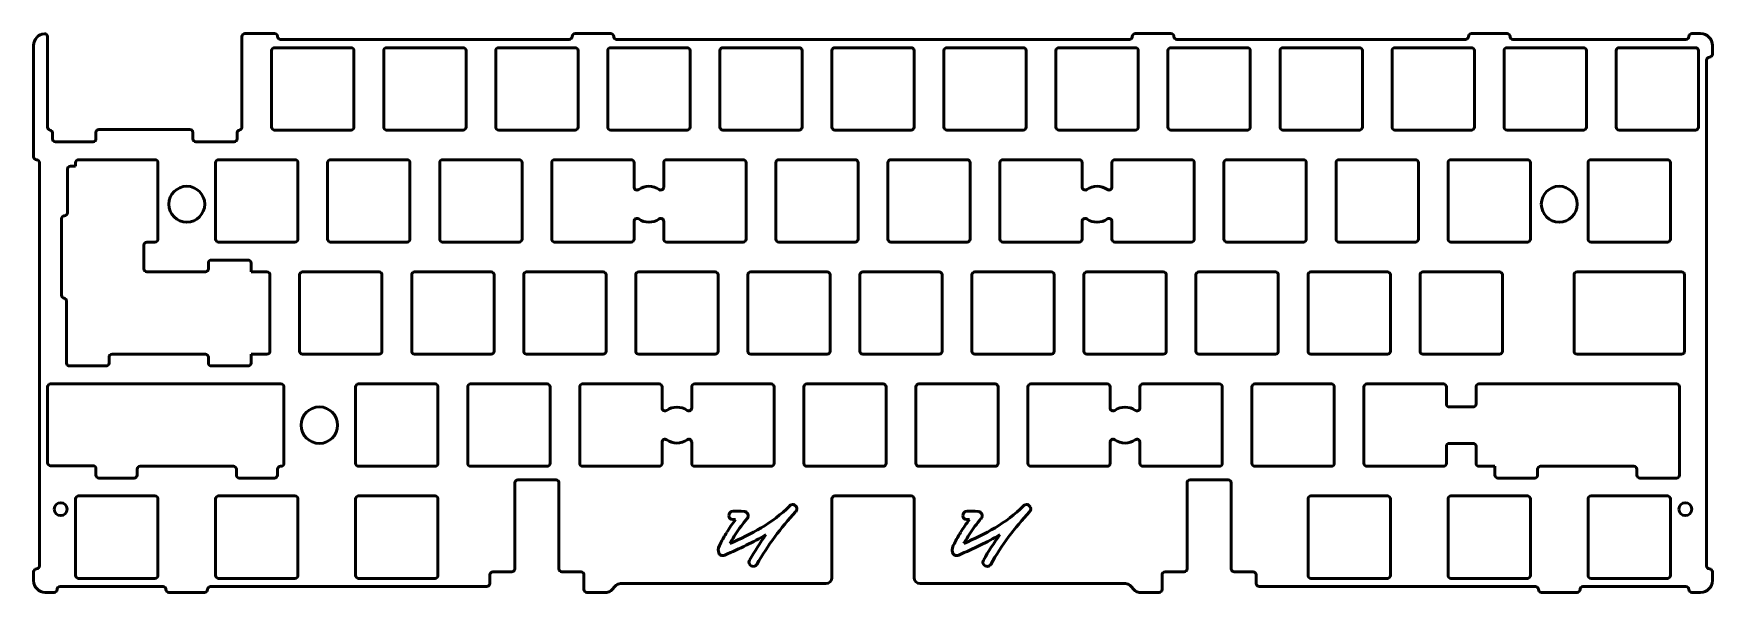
# Model space of a CAD drawing. Header units: millimetres. Extents: x 52 to 337, y 129 to 224.
import ezdxf

# ---------------------------------------------------------------- set-up
doc = ezdxf.new("R2010")
doc.units = ezdxf.units.MM
doc.header["$LTSCALE"] = 0.75
doc.layers.add('Visible', color=7, linetype='Continuous', lineweight=50)

msp = doc.modelspace()

# ---------------------------------------------------------------- linework, layer by layer
at = {"layer": 'Visible', "extrusion": (0, 0, -1)}
for p, q in [((53.9, 223.56), (53.9, 208.17)), ((86.95, 223.56), (86.95, 208.17)), ((87.45, 224.06), (92.51, 224.06)), ((93.51, 223.06), (142.59, 223.06)), ((143.59, 224.06), (149.66, 224.06)), ((150.66, 223.06), (237.84, 223.06)), ((238.84, 224.06), (244.91, 224.06)), ((245.91, 223.06), (294.99, 223.06)), ((295.99, 224.06), (302.06, 224.06)), ((303.06, 223.06), (332.47, 223.06)), ((333.47, 224.06), (334.97, 224.06)), ((51.52, 203.12), (51.52, 222.06)), ((92, 221.17), (92, 208.17)), ((105.5, 221.67), (92.5, 221.67)), ((106, 208.17), (106, 221.17)), ((111.05, 221.17), (111.05, 208.17)), ((124.55, 221.67), (111.55, 221.67)), ((125.05, 208.17), (125.05, 221.17)), ((130.1, 221.17), (130.1, 208.17)), ((143.6, 221.67), (130.6, 221.67)), ((144.1, 208.17), (144.1, 221.17)), ((149.15, 221.17), (149.15, 208.17)), ((162.65, 221.67), (149.65, 221.67)), ((163.15, 208.17), (163.15, 221.17)), ((168.2, 221.17), (168.2, 208.17)), ((181.7, 221.67), (168.7, 221.67)), ((182.2, 208.17), (182.2, 221.17)), ((187.25, 208.17), (187.25, 221.17)), ((187.75, 221.67), (200.75, 221.67)), ((201.25, 221.17), (201.25, 208.17)), ((206.3, 208.17), (206.3, 221.17)), ((206.8, 221.67), (219.8, 221.67)), ((220.3, 221.17), (220.3, 208.17)), ((225.35, 208.17), (225.35, 221.17)), ((225.85, 221.67), (238.85, 221.67)), ((239.35, 221.17), (239.35, 208.17)), ((244.4, 221.17), (244.4, 208.17)), ((257.9, 221.67), (244.9, 221.67)), ((258.4, 208.17), (258.4, 221.17)), ((263.45, 221.17), (263.45, 208.17)), ((276.95, 221.67), (263.95, 221.67)), ((277.45, 208.17), (277.45, 221.17)), ((282.5, 208.17), (282.5, 221.17)), ((283, 221.67), (296, 221.67)), ((296.5, 221.17), (296.5, 208.17)), ((301.55, 208.17), (301.55, 221.17)), ((302.05, 221.67), (315.05, 221.67)), ((315.55, 221.17), (315.55, 208.17)), ((320.6, 221.17), (320.6, 208.17)), ((334.1, 221.67), (321.1, 221.67)), ((334.6, 208.17), (334.6, 221.17)), ((336.97, 222.06), (336.97, 220.56)), ((335.97, 219.56), (335.97, 133.58)), ((54.73, 207.18), (54.73, 206.17)), ((55.23, 205.67), (61.63, 205.67)), ((62.13, 206.17), (62.13, 207.27)), ((62.63, 207.77), (78.11, 207.77)), ((78.61, 207.27), (78.61, 206.17)), ((79.11, 205.67), (85.61, 205.67)), ((86.11, 206.17), (86.11, 207.18)), ((92.5, 207.67), (105.5, 207.67)), ((111.55, 207.67), (124.55, 207.67)), ((130.6, 207.67), (143.6, 207.67)), ((149.65, 207.67), (162.65, 207.67)), ((168.7, 207.67), (181.7, 207.67)), ((200.75, 207.67), (187.75, 207.67)), ((219.8, 207.67), (206.8, 207.67)), ((238.85, 207.67), (225.85, 207.67)), ((244.9, 207.67), (257.9, 207.67)), ((263.95, 207.67), (276.95, 207.67)), ((296, 207.67), (283, 207.67)), ((315.05, 207.67), (302.05, 207.67)), ((321.1, 207.67), (334.1, 207.67)), ((52.52, 133.58), (52.52, 202.12)), ((57.28, 201.03), (57.28, 193.6)), ((57.78, 201.53), (58.66, 201.53)), ((58.66, 202.12), (58.66, 201.53)), ((72.16, 202.62), (59.16, 202.62)), ((72.66, 189.12), (72.66, 202.12)), ((82.47, 202.12), (82.47, 189.12)), ((95.97, 202.62), (82.97, 202.62)), ((96.47, 189.12), (96.47, 202.12)), ((101.52, 202.12), (101.52, 189.12)), ((115.02, 202.62), (102.02, 202.62)), ((115.52, 189.12), (115.52, 202.12)), ((120.57, 189.12), (120.57, 202.12)), ((121.07, 202.62), (134.07, 202.62)), ((134.57, 202.12), (134.57, 189.12)), ((139.62, 202.12), (139.62, 189.12)), ((153.12, 202.62), (140.12, 202.62)), ((153.62, 197.97), (153.62, 202.12)), ((158.67, 202.12), (158.67, 197.97)), ((172.17, 202.62), (159.17, 202.62)), ((172.67, 189.12), (172.67, 202.12)), ((177.72, 189.12), (177.72, 202.12)), ((178.22, 202.62), (191.22, 202.62)), ((191.72, 202.12), (191.72, 189.12)), ((196.77, 189.12), (196.77, 202.12)), ((197.27, 202.62), (210.27, 202.62)), ((210.77, 202.12), (210.77, 189.12)), ((215.82, 202.12), (215.82, 189.12)), ((229.32, 202.62), (216.32, 202.62)), ((229.82, 197.97), (229.82, 202.12)), ((234.87, 202.12), (234.87, 197.97)), ((248.37, 202.62), (235.37, 202.62)), ((248.87, 189.12), (248.87, 202.12)), ((253.92, 189.12), (253.92, 202.12)), ((254.42, 202.62), (267.42, 202.62)), ((267.92, 202.12), (267.92, 189.12)), ((272.97, 189.12), (272.97, 202.12)), ((273.47, 202.62), (286.47, 202.62)), ((286.97, 202.12), (286.97, 189.12)), ((292.02, 189.12), (292.02, 202.12)), ((292.52, 202.62), (305.52, 202.62)), ((306.02, 202.12), (306.02, 189.12)), ((315.83, 202.12), (315.83, 189.12)), ((329.33, 202.62), (316.33, 202.62)), ((329.83, 189.12), (329.83, 202.12)), ((56.28, 179.6), (56.28, 192.6)), ((153.62, 189.12), (153.62, 192.14)), ((158.67, 192.14), (158.67, 189.12)), ((229.82, 189.12), (229.82, 192.14)), ((234.87, 192.14), (234.87, 189.12)), ((70.78, 188.62), (72.16, 188.62)), ((82.97, 188.62), (95.97, 188.62)), ((102.02, 188.62), (115.02, 188.62)), ((134.07, 188.62), (121.07, 188.62)), ((140.12, 188.62), (153.12, 188.62)), ((159.17, 188.62), (172.17, 188.62)), ((191.22, 188.62), (178.22, 188.62)), ((210.27, 188.62), (197.27, 188.62)), ((216.32, 188.62), (229.32, 188.62)), ((235.37, 188.62), (248.37, 188.62)), ((267.42, 188.62), (254.42, 188.62)), ((286.47, 188.62), (273.47, 188.62)), ((305.52, 188.62), (292.52, 188.62)), ((316.33, 188.62), (329.33, 188.62)), ((70.28, 188.12), (70.28, 184.07)), ((81.74, 185.57), (87.99, 185.57)), ((70.78, 183.57), (80.74, 183.57)), ((81.24, 184.07), (81.24, 185.07)), ((88.49, 185.07), (88.49, 183.57)), ((88.49, 183.57), (91.21, 183.57)), ((91.71, 183.07), (91.71, 170.07)), ((96.76, 183.07), (96.76, 170.07)), ((110.26, 183.57), (97.26, 183.57)), ((110.76, 170.07), (110.76, 183.07)), ((115.81, 183.07), (115.81, 170.07)), ((129.31, 183.57), (116.31, 183.57)), ((129.81, 170.07), (129.81, 183.07)), ((134.86, 183.07), (134.86, 170.07)), ((148.36, 183.57), (135.36, 183.57)), ((148.86, 170.07), (148.86, 183.07)), ((153.91, 170.07), (153.91, 183.07)), ((154.41, 183.57), (167.41, 183.57)), ((167.91, 183.07), (167.91, 170.07)), ((172.96, 183.07), (172.96, 170.07)), ((186.46, 183.57), (173.46, 183.57)), ((186.96, 170.07), (186.96, 183.07)), ((192.01, 183.07), (192.01, 170.07)), ((205.51, 183.57), (192.51, 183.57)), ((206.01, 170.07), (206.01, 183.07)), ((211.06, 183.07), (211.06, 170.07)), ((224.56, 183.57), (211.56, 183.57)), ((225.06, 170.07), (225.06, 183.07)), ((230.11, 183.07), (230.11, 170.07)), ((243.61, 183.57), (230.61, 183.57)), ((244.11, 170.07), (244.11, 183.07)), ((249.16, 183.07), (249.16, 170.07)), ((262.66, 183.57), (249.66, 183.57)), ((263.16, 170.07), (263.16, 183.07)), ((268.21, 183.07), (268.21, 170.07)), ((281.71, 183.57), (268.71, 183.57)), ((282.21, 170.07), (282.21, 183.07)), ((287.26, 170.07), (287.26, 183.07)), ((287.76, 183.57), (300.76, 183.57)), ((301.26, 183.07), (301.26, 170.07)), ((313.45, 170.07), (313.45, 183.07)), ((313.95, 183.57), (331.73, 183.57)), ((332.23, 183.07), (332.23, 170.07)), ((57.11, 168.07), (57.11, 178.61)), ((64.36, 169.07), (64.36, 168.07)), ((78.2, 169.57), (64.86, 169.57)), ((80.75, 169.57), (78.21, 169.57)), ((81.24, 168.07), (81.24, 169.07)), ((91.21, 169.57), (88.49, 169.57)), ((88.49, 169.57), (88.49, 168.07)), ((97.26, 169.57), (110.26, 169.57)), ((116.31, 169.57), (129.31, 169.57)), ((135.36, 169.57), (148.36, 169.57)), ((167.41, 169.57), (154.41, 169.57)), ((173.46, 169.57), (186.46, 169.57)), ((192.51, 169.57), (205.51, 169.57)), ((211.56, 169.57), (224.56, 169.57)), ((230.61, 169.57), (243.61, 169.57)), ((249.66, 169.57), (262.66, 169.57)), ((268.71, 169.57), (281.71, 169.57)), ((300.76, 169.57), (287.76, 169.57)), ((331.73, 169.57), (313.95, 169.57)), ((63.86, 167.57), (57.61, 167.57)), ((87.99, 167.57), (81.74, 167.57)), ((53.9, 164.02), (53.9, 151.12)), ((93.59, 164.52), (54.4, 164.52)), ((94.09, 151.02), (94.09, 164.02)), ((106.28, 151.02), (106.28, 164.02)), ((106.78, 164.52), (119.78, 164.52)), ((120.28, 164.02), (120.28, 151.02)), ((125.33, 151.02), (125.33, 164.02)), ((125.83, 164.52), (138.83, 164.52)), ((139.33, 164.02), (139.33, 151.02)), ((144.38, 164.02), (144.38, 151.02)), ((157.88, 164.52), (144.88, 164.52)), ((158.38, 160.44), (158.38, 164.02)), ((163.43, 164.02), (163.43, 160.44)), ((176.93, 164.52), (163.93, 164.52)), ((177.43, 151.02), (177.43, 164.02)), ((182.48, 164.02), (182.48, 151.02)), ((195.98, 164.52), (182.98, 164.52)), ((196.48, 151.02), (196.48, 164.02)), ((201.53, 151.02), (201.53, 164.02)), ((202.03, 164.52), (215.03, 164.52)), ((215.53, 164.02), (215.53, 151.02)), ((220.58, 164.02), (220.58, 151.02)), ((234.08, 164.52), (221.08, 164.52)), ((234.58, 160.44), (234.58, 164.02)), ((239.63, 164.02), (239.63, 160.44)), ((253.13, 164.52), (240.13, 164.52)), ((253.63, 151.02), (253.63, 164.02)), ((258.68, 151.02), (258.68, 164.02)), ((259.18, 164.52), (272.18, 164.52)), ((272.68, 164.02), (272.68, 151.02)), ((277.73, 164.02), (277.73, 151.02)), ((291.23, 164.52), (278.23, 164.52)), ((291.73, 161.11), (291.73, 164.02)), ((296.78, 161.11), (296.78, 164.02)), ((330.88, 164.52), (297.28, 164.52)), ((331.38, 149.02), (331.38, 164.02)), ((296.28, 160.61), (292.23, 160.61)), ((158.38, 151.02), (158.38, 154.61)), ((163.43, 154.61), (163.43, 151.02)), ((234.58, 151.02), (234.58, 154.61)), ((239.63, 154.61), (239.63, 151.02)), ((292.23, 154.41), (296.28, 154.41)), ((291.73, 151.02), (291.73, 153.91)), ((296.78, 151.02), (296.78, 153.91)), ((54.4, 150.62), (61.63, 150.62)), ((62.13, 150.12), (62.13, 149.02)), ((62.63, 148.52), (68.63, 148.52)), ((69.13, 149.02), (69.13, 150.02)), ((69.63, 150.52), (85.5, 150.52)), ((86, 150.02), (86, 149.02)), ((86.5, 148.52), (92.5, 148.52)), ((93, 149.02), (93, 150.02)), ((93.5, 150.52), (93.59, 150.52)), ((119.78, 150.52), (106.78, 150.52)), ((138.83, 150.52), (125.83, 150.52)), ((144.88, 150.52), (157.88, 150.52)), ((163.93, 150.52), (176.93, 150.52)), ((182.98, 150.52), (195.98, 150.52)), ((215.03, 150.52), (202.03, 150.52)), ((221.08, 150.52), (234.08, 150.52)), ((240.13, 150.52), (253.13, 150.52)), ((272.18, 150.52), (259.18, 150.52)), ((278.23, 150.52), (291.23, 150.52)), ((300, 150.52), (297.28, 150.52)), ((300, 150.52), (300, 149.02)), ((300.5, 148.52), (306.75, 148.52)), ((307.25, 149.02), (307.25, 150.02)), ((310.28, 150.52), (307.74, 150.52)), ((310.29, 150.52), (323.63, 150.52)), ((324.13, 150.02), (324.13, 149.02)), ((324.63, 148.52), (330.88, 148.52)), ((133.35, 147.71), (133.35, 133.08)), ((140.35, 148.21), (133.85, 148.21)), ((140.85, 133.08), (140.85, 147.71)), ((247.65, 133.08), (247.65, 147.71)), ((254.65, 148.21), (248.15, 148.21)), ((255.15, 133.08), (255.15, 147.71)), ((58.66, 131.97), (58.66, 144.97)), ((59.16, 145.47), (72.16, 145.47)), ((72.66, 144.97), (72.66, 131.97)), ((82.47, 131.97), (82.47, 144.97)), ((82.97, 145.47), (95.97, 145.47)), ((96.47, 144.97), (96.47, 131.97)), ((106.28, 144.97), (106.28, 131.97)), ((119.78, 145.47), (106.78, 145.47)), ((120.28, 131.97), (120.28, 144.97)), ((187.25, 144.97), (187.25, 131.58)), ((200.76, 145.47), (187.75, 145.47)), ((201.25, 131.58), (201.25, 144.97)), ((268.21, 131.97), (268.21, 144.97)), ((268.71, 145.47), (281.71, 145.47)), ((282.21, 144.97), (282.21, 131.97)), ((292.02, 131.97), (292.02, 144.97)), ((292.52, 145.47), (305.52, 145.47)), ((306.02, 144.97), (306.02, 131.97)), ((315.83, 131.97), (315.83, 144.97)), ((316.33, 145.47), (329.33, 145.47)), ((329.83, 144.97), (329.83, 131.97)), ((170.46, 141.46), (170.42, 141.45)), ((210.23, 141.46), (210.19, 141.45)), ((51.52, 131.08), (51.52, 132.58)), ((72.16, 131.47), (59.16, 131.47)), ((95.97, 131.47), (82.97, 131.47)), ((106.78, 131.47), (119.78, 131.47)), ((119.8, 131.47), (119.78, 131.47)), ((119.78, 131.47), (119.78, 131.47)), ((129.1, 130.58), (129.1, 132.08)), ((129.6, 132.58), (132.85, 132.58)), ((141.35, 132.58), (144.6, 132.58)), ((145.1, 132.08), (145.1, 129.58)), ((243.4, 129.58), (243.4, 132.08)), ((243.9, 132.58), (247.15, 132.58)), ((255.65, 132.58), (258.9, 132.58)), ((259.4, 132.08), (259.4, 130.58)), ((281.71, 131.47), (268.71, 131.47)), ((305.52, 131.47), (292.52, 131.47)), ((329.33, 131.47), (316.33, 131.47)), ((336.97, 132.58), (336.97, 131.08)), ((55.02, 129.08), (53.52, 129.08)), ((73.53, 130.08), (56.02, 130.08)), ((80.6, 129.08), (74.53, 129.08)), ((128.6, 130.08), (81.6, 130.08)), ((148.97, 129.08), (145.6, 129.08)), ((150.59, 130.29), (149.68, 129.37)), ((186.25, 130.58), (151.3, 130.58)), ((237.2, 130.58), (202.25, 130.58)), ((238.82, 129.37), (237.9, 130.29)), ((242.9, 129.08), (239.53, 129.08)), ((306.89, 130.08), (259.9, 130.08)), ((313.96, 129.08), (307.89, 129.08)), ((332.47, 130.08), (314.96, 130.08)), ((334.97, 129.08), (333.47, 129.08))]:
    msp.add_line(p, q, dxfattribs=at)
for centre, radius in [((-77.57, 195.06), 3.05), ((-310.93, 195.06), 3.05), ((-100.11, 157.51), 3.1), ((-56.13, 143.23), 1.1), ((-332.36, 143.23), 1.1)]:
    msp.add_circle(centre, radius, dxfattribs=at)
for centre, radius, start, end in [((-53.52, 222.06), 2, 0, 85.2198), ((-53.4, 223.56), 0.5, 85.2198, 180), ((-87.45, 223.56), 0.5, 0, 90), ((-92.51, 223.56), 0.5, 90, 180), ((-143.59, 223.56), 0.5, 0, 90), ((-149.66, 223.56), 0.5, 90, 180), ((-238.84, 223.56), 0.5, 0, 90), ((-244.91, 223.56), 0.5, 90, 180), ((-295.99, 223.56), 0.5, 0, 90), ((-302.06, 223.56), 0.5, 90, 180), ((-333.47, 223.56), 0.5, 0, 90), ((-334.97, 222.06), 2, 90, 180), ((-187.75, 221.17), 0.5, 0, 90), ((-200.75, 221.17), 0.5, 90, 180), ((-206.8, 221.17), 0.5, 0, 90), ((-219.8, 221.17), 0.5, 90, 180), ((-225.85, 221.17), 0.5, 0, 90), ((-238.85, 221.17), 0.5, 90, 180), ((-283, 221.17), 0.5, 0, 90), ((-296, 221.17), 0.5, 90, 180), ((-302.05, 221.17), 0.5, 0, 90), ((-315.05, 221.17), 0.5, 90, 180), ((-336.47, 220.56), 0.5, 180, 270), ((-54.23, 207.18), 0.5, 99.3811, 180), ((-62.63, 207.27), 0.5, 0, 90), ((-78.11, 207.27), 0.5, 90, 180), ((-86.61, 207.18), 0.5, 0, 80.6189), ((-187.75, 208.17), 0.5, 270, 0), ((-200.75, 208.17), 0.5, 180, 270), ((-206.8, 208.17), 0.5, 270, 0), ((-219.8, 208.17), 0.5, 180, 270), ((-225.85, 208.17), 0.5, 270, 0), ((-238.85, 208.17), 0.5, 180, 270), ((-283, 208.17), 0.5, 270, 0), ((-296, 208.17), 0.5, 180, 270), ((-302.05, 208.17), 0.5, 270, 0), ((-315.05, 208.17), 0.5, 180, 270), ((-52.02, 203.12), 0.5, 270, 0), ((-57.78, 201.03), 0.5, 0, 90), ((-121.07, 202.12), 0.5, 0, 90), ((-134.07, 202.12), 0.5, 90, 180), ((-178.22, 202.12), 0.5, 0, 90), ((-191.22, 202.12), 0.5, 90, 180), ((-197.27, 202.12), 0.5, 0, 90), ((-210.27, 202.12), 0.5, 90, 180), ((-254.42, 202.12), 0.5, 0, 90), ((-267.42, 202.12), 0.5, 90, 180), ((-273.47, 202.12), 0.5, 0, 90), ((-286.47, 202.12), 0.5, 90, 180), ((-292.52, 202.12), 0.5, 0, 90), ((-305.52, 202.12), 0.5, 90, 180), ((-154.12, 197.97), 0.5, 235.2213, 0), ((-158.17, 197.97), 0.5, 180, 304.7842), ((-230.32, 197.97), 0.5, 235.2208, 0), ((-234.37, 197.97), 0.5, 180, 304.7836), ((-56.78, 193.6), 0.5, 180, 270), ((-154.12, 192.14), 0.5, 0, 124.7787), ((-158.17, 192.14), 0.5, 55.2158, 180), ((-230.32, 192.14), 0.5, 0, 124.7792), ((-234.37, 192.14), 0.5, 55.2164, 180), ((-70.78, 188.12), 0.5, 0, 90), ((-121.07, 189.12), 0.5, 270, 0), ((-134.07, 189.12), 0.5, 180, 270), ((-178.22, 189.12), 0.5, 270, 0), ((-191.22, 189.12), 0.5, 180, 270), ((-197.27, 189.12), 0.5, 270, 0), ((-210.27, 189.12), 0.5, 180, 270), ((-254.42, 189.12), 0.5, 270, 0), ((-267.42, 189.12), 0.5, 180, 270), ((-273.47, 189.12), 0.5, 270, 0), ((-286.47, 189.12), 0.5, 180, 270), ((-292.52, 189.12), 0.5, 270, 0), ((-305.52, 189.12), 0.5, 180, 270), ((-81.74, 185.07), 0.5, 0, 90), ((-87.99, 185.07), 0.5, 90, 180), ((-70.78, 184.07), 0.5, 270, 0), ((-91.21, 183.07), 0.5, 90, 180), ((-154.41, 183.07), 0.5, 0, 90), ((-167.41, 183.07), 0.5, 90, 180), ((-287.76, 183.07), 0.5, 0, 90), ((-300.76, 183.07), 0.5, 90, 180), ((-313.95, 183.07), 0.5, 0, 90), ((-331.73, 183.07), 0.5, 90, 180), ((-56.78, 179.6), 0.5, 279.3809, 0), ((-56.61, 178.61), 0.5, 99.3809, 180), ((-78.21, 170.07), 0.5, 270, 270.9982), ((-91.21, 170.07), 0.5, 180, 270), ((-154.41, 170.07), 0.5, 270, 0), ((-167.41, 170.07), 0.5, 180, 270), ((-287.76, 170.07), 0.5, 270, 0), ((-300.76, 170.07), 0.5, 180, 270), ((-313.95, 170.07), 0.5, 270, 0), ((-331.73, 170.07), 0.5, 180, 270), ((-57.61, 168.07), 0.5, 270, 0), ((-63.86, 168.07), 0.5, 180, 270), ((-81.74, 168.07), 0.5, 270, 0), ((-87.99, 168.07), 0.5, 180, 270), ((-106.78, 164.02), 0.5, 0, 90), ((-119.78, 164.02), 0.5, 90, 180), ((-125.83, 164.02), 0.5, 0, 90), ((-138.83, 164.02), 0.5, 90, 180), ((-202.03, 164.02), 0.5, 0, 90), ((-215.03, 164.02), 0.5, 90, 180), ((-259.18, 164.02), 0.5, 0, 90), ((-272.18, 164.02), 0.5, 90, 180), ((-158.88, 160.44), 0.5, 235.2202, 0), ((-160.91, 157.52), 3.05, 55.2202, 124.7831), ((-162.93, 160.44), 0.5, 180, 304.7831), ((-235.08, 160.44), 0.5, 235.2202, 0), ((-237.11, 157.52), 3.05, 55.2202, 124.7831), ((-239.13, 160.44), 0.5, 180, 304.7831), ((-292.23, 161.11), 0.5, 270, 0), ((-296.28, 161.11), 0.5, 180, 270), ((-158.88, 154.61), 0.5, 0, 124.7798), ((-160.91, 157.52), 3.05, 235.2169, 304.7798), ((-162.93, 154.61), 0.5, 55.2169, 180), ((-235.08, 154.61), 0.5, 0, 124.7798), ((-237.11, 157.52), 3.05, 235.2169, 304.7798), ((-239.13, 154.61), 0.5, 55.2169, 180), ((-292.23, 153.91), 0.5, 0, 90), ((-296.28, 153.91), 0.5, 90, 180), ((-61.63, 150.12), 0.5, 90, 180), ((-69.63, 150.02), 0.5, 0, 90), ((-85.5, 150.02), 0.5, 90, 180), ((-93.5, 150.02), 0.5, 0, 90), ((-106.78, 151.02), 0.5, 270, 0), ((-119.78, 151.02), 0.5, 180, 270), ((-125.83, 151.02), 0.5, 270, 0), ((-138.83, 151.02), 0.5, 180, 270), ((-202.03, 151.02), 0.5, 270, 0), ((-215.03, 151.02), 0.5, 180, 270), ((-259.18, 151.02), 0.5, 270, 0), ((-272.18, 151.02), 0.5, 180, 270), ((-297.28, 151.02), 0.5, 270, 0), ((-307.75, 150.02), 0.5, 0, 89.0018), ((-310.28, 151.02), 0.5, 269.0018, 270), ((-323.63, 150.02), 0.5, 90, 180), ((-59.16, 144.97), 0.5, 0, 90), ((-72.16, 144.97), 0.5, 90, 180), ((-82.97, 144.97), 0.5, 0, 90), ((-95.97, 144.97), 0.5, 90, 180), ((-171.07, 131.22), 11.69, 86.976, 96.1709), ((-210.84, 131.22), 11.69, 86.976, 96.1709), ((-268.71, 144.97), 0.5, 0, 90), ((-281.71, 144.97), 0.5, 90, 180), ((-292.52, 144.97), 0.5, 0, 90), ((-305.52, 144.97), 0.5, 90, 180), ((-316.33, 144.97), 0.5, 0, 90), ((-329.33, 144.97), 0.5, 90, 180), ((-163.94, 141.3), 7.15, 210.8652, 213.3327), ((-203.71, 141.3), 7.15, 210.8652, 213.3327), ((-52.02, 132.58), 0.5, 0, 90), ((-59.16, 131.97), 0.5, 270, 0), ((-72.16, 131.97), 0.5, 180, 270), ((-82.97, 131.97), 0.5, 270, 0), ((-95.97, 131.97), 0.5, 180, 270), ((-132.85, 133.08), 0.5, 180, 270), ((-141.35, 133.08), 0.5, 270, 0), ((-186.25, 131.58), 1, 180, 270), ((-202.25, 131.58), 1, 270, 0), ((-247.15, 133.08), 0.5, 180, 270), ((-255.65, 133.08), 0.5, 270, 0), ((-268.71, 131.97), 0.5, 270, 0), ((-281.71, 131.97), 0.5, 180, 270), ((-292.52, 131.97), 0.5, 270, 0), ((-305.52, 131.97), 0.5, 180, 270), ((-316.33, 131.97), 0.5, 270, 0), ((-329.33, 131.97), 0.5, 180, 270), ((-336.47, 132.58), 0.5, 90, 180), ((-53.52, 131.08), 2, 270, 0), ((-55.02, 129.58), 0.5, 180, 270), ((-74.53, 129.58), 0.5, 270, 0), ((-80.6, 129.58), 0.5, 180, 270), ((-128.6, 130.58), 0.5, 180, 270), ((-145.6, 129.58), 0.5, 270, 0), ((-148.97, 130.08), 1, 225, 270), ((-239.53, 130.08), 1, 270, 315), ((-242.9, 129.58), 0.5, 180, 270), ((-259.9, 130.58), 0.5, 270, 0), ((-307.89, 129.58), 0.5, 270, 0), ((-313.96, 129.58), 0.5, 180, 270), ((-333.47, 129.58), 0.5, 270, 0), ((-334.97, 131.08), 2, 180, 270)]:
    msp.add_arc(centre, radius, start, end, dxfattribs=at)
at = {"layer": 'Visible'}
for centre, radius, start, end in [((93.51, 223.56), 0.5, 180, 270), ((142.59, 223.56), 0.5, 270, 0), ((150.66, 223.56), 0.5, 180, 270), ((237.84, 223.56), 0.5, 270, 0), ((245.91, 223.56), 0.5, 180, 270), ((294.99, 223.56), 0.5, 270, 0), ((303.06, 223.56), 0.5, 180, 270), ((332.47, 223.56), 0.5, 270, 0), ((92.5, 221.17), 0.5, 90, 180), ((105.5, 221.17), 0.5, 0, 90), ((111.55, 221.17), 0.5, 90, 180), ((124.55, 221.17), 0.5, 0, 90), ((130.6, 221.17), 0.5, 90, 180), ((143.6, 221.17), 0.5, 0, 90), ((149.65, 221.17), 0.5, 90, 180), ((162.65, 221.17), 0.5, 0, 90), ((168.7, 221.17), 0.5, 90, 180), ((181.7, 221.17), 0.5, 0, 90), ((244.9, 221.17), 0.5, 90, 180), ((257.9, 221.17), 0.5, 0, 90), ((263.95, 221.17), 0.5, 90, 180), ((276.95, 221.17), 0.5, 0, 90), ((321.1, 221.17), 0.5, 90, 180), ((334.1, 221.17), 0.5, 0, 90), ((336.47, 219.56), 0.5, 90, 180), ((54.4, 208.17), 0.5, 180, 260.6189), ((55.23, 206.17), 0.5, 180, 270), ((61.63, 206.17), 0.5, 270, 0), ((79.11, 206.17), 0.5, 180, 270), ((85.61, 206.17), 0.5, 270, 0), ((86.45, 208.17), 0.5, 279.3811, 0), ((92.5, 208.17), 0.5, 180, 270), ((105.5, 208.17), 0.5, 270, 0), ((111.55, 208.17), 0.5, 180, 270), ((124.55, 208.17), 0.5, 270, 0), ((130.6, 208.17), 0.5, 180, 270), ((143.6, 208.17), 0.5, 270, 0), ((149.65, 208.17), 0.5, 180, 270), ((162.65, 208.17), 0.5, 270, 0), ((168.7, 208.17), 0.5, 180, 270), ((181.7, 208.17), 0.5, 270, 0), ((244.9, 208.17), 0.5, 180, 270), ((257.9, 208.17), 0.5, 270, 0), ((263.95, 208.17), 0.5, 180, 270), ((276.95, 208.17), 0.5, 270, 0), ((321.1, 208.17), 0.5, 180, 270), ((334.1, 208.17), 0.5, 270, 0), ((52.02, 202.12), 0.5, 0, 90), ((59.16, 202.12), 0.5, 90, 180), ((72.16, 202.12), 0.5, 0, 90), ((82.97, 202.12), 0.5, 90, 180), ((95.97, 202.12), 0.5, 0, 90), ((102.02, 202.12), 0.5, 90, 180), ((115.02, 202.12), 0.5, 0, 90), ((140.12, 202.12), 0.5, 90, 180), ((153.12, 202.12), 0.5, 0, 90), ((159.17, 202.12), 0.5, 90, 180), ((172.17, 202.12), 0.5, 0, 90), ((216.32, 202.12), 0.5, 90, 180), ((229.32, 202.12), 0.5, 0, 90), ((235.37, 202.12), 0.5, 90, 180), ((248.37, 202.12), 0.5, 0, 90), ((316.33, 202.12), 0.5, 90, 180), ((329.33, 202.12), 0.5, 0, 90), ((156.15, 195.06), 3.05, 55.2158, 124.7787), ((232.35, 195.06), 3.05, 55.2164, 124.7792), ((56.78, 192.6), 0.5, 90, 180), ((156.15, 195.06), 3.05, 235.2213, 304.7842), ((232.35, 195.06), 3.05, 235.2208, 304.7836), ((72.16, 189.12), 0.5, 270, 0), ((82.97, 189.12), 0.5, 180, 270), ((95.97, 189.12), 0.5, 270, 0), ((102.02, 189.12), 0.5, 180, 270), ((115.02, 189.12), 0.5, 270, 0), ((140.12, 189.12), 0.5, 180, 270), ((153.12, 189.12), 0.5, 270, 0), ((159.17, 189.12), 0.5, 180, 270), ((172.17, 189.12), 0.5, 270, 0), ((216.32, 189.12), 0.5, 180, 270), ((229.32, 189.12), 0.5, 270, 0), ((235.37, 189.12), 0.5, 180, 270), ((248.37, 189.12), 0.5, 270, 0), ((316.33, 189.12), 0.5, 180, 270), ((329.33, 189.12), 0.5, 270, 0), ((80.74, 184.07), 0.5, 270, 0), ((97.26, 183.07), 0.5, 90, 180), ((110.26, 183.07), 0.5, 0, 90), ((116.31, 183.07), 0.5, 90, 180), ((129.31, 183.07), 0.5, 0, 90), ((135.36, 183.07), 0.5, 90, 180), ((148.36, 183.07), 0.5, 0, 90), ((173.46, 183.07), 0.5, 90, 180), ((186.46, 183.07), 0.5, 0, 90), ((192.51, 183.07), 0.5, 90, 180), ((205.51, 183.07), 0.5, 0, 90), ((211.56, 183.07), 0.5, 90, 180), ((224.56, 183.07), 0.5, 0, 90), ((230.61, 183.07), 0.5, 90, 180), ((243.61, 183.07), 0.5, 0, 90), ((249.66, 183.07), 0.5, 90, 180), ((262.66, 183.07), 0.5, 0, 90), ((268.71, 183.07), 0.5, 90, 180), ((281.71, 183.07), 0.5, 0, 90), ((64.86, 169.07), 0.5, 90, 180), ((80.74, 169.07), 0.5, 0, 89.0018), ((97.26, 170.07), 0.5, 180, 270), ((110.26, 170.07), 0.5, 270, 0), ((116.31, 170.07), 0.5, 180, 270), ((129.31, 170.07), 0.5, 270, 0), ((135.36, 170.07), 0.5, 180, 270), ((148.36, 170.07), 0.5, 270, 0), ((173.46, 170.07), 0.5, 180, 270), ((186.46, 170.07), 0.5, 270, 0), ((192.51, 170.07), 0.5, 180, 270), ((205.51, 170.07), 0.5, 270, 0), ((211.56, 170.07), 0.5, 180, 270), ((224.56, 170.07), 0.5, 270, 0), ((230.61, 170.07), 0.5, 180, 270), ((243.61, 170.07), 0.5, 270, 0), ((249.66, 170.07), 0.5, 180, 270), ((262.66, 170.07), 0.5, 270, 0), ((268.71, 170.07), 0.5, 180, 270), ((281.71, 170.07), 0.5, 270, 0), ((54.4, 164.02), 0.5, 90, 180), ((93.59, 164.02), 0.5, 0, 90), ((144.88, 164.02), 0.5, 90, 180), ((157.88, 164.02), 0.5, 0, 90), ((163.93, 164.02), 0.5, 90, 180), ((176.93, 164.02), 0.5, 0, 90), ((182.98, 164.02), 0.5, 90, 180), ((195.98, 164.02), 0.5, 0, 90), ((221.08, 164.02), 0.5, 90, 180), ((234.08, 164.02), 0.5, 0, 90), ((240.13, 164.02), 0.5, 90, 180), ((253.13, 164.02), 0.5, 0, 90), ((278.23, 164.02), 0.5, 90, 180), ((291.23, 164.02), 0.5, 0, 90), ((297.28, 164.02), 0.5, 90, 180), ((330.88, 164.02), 0.5, 0, 90), ((54.4, 151.12), 0.5, 180, 270), ((62.63, 149.02), 0.5, 180, 270), ((68.63, 149.02), 0.5, 270, 0), ((86.5, 149.02), 0.5, 180, 270), ((92.5, 149.02), 0.5, 270, 0), ((93.59, 151.02), 0.5, 270, 0), ((144.88, 151.02), 0.5, 180, 270), ((157.88, 151.02), 0.5, 270, 0), ((163.93, 151.02), 0.5, 180, 270), ((176.93, 151.02), 0.5, 270, 0), ((182.98, 151.02), 0.5, 180, 270), ((195.98, 151.02), 0.5, 270, 0), ((221.08, 151.02), 0.5, 180, 270), ((234.08, 151.02), 0.5, 270, 0), ((240.13, 151.02), 0.5, 180, 270), ((253.13, 151.02), 0.5, 270, 0), ((278.23, 151.02), 0.5, 180, 270), ((291.23, 151.02), 0.5, 270, 0), ((300.5, 149.02), 0.5, 180, 270), ((306.75, 149.02), 0.5, 270, 0), ((324.63, 149.02), 0.5, 180, 270), ((330.88, 149.02), 0.5, 270, 0), ((133.85, 147.71), 0.5, 90, 180), ((140.35, 147.71), 0.5, 0, 90), ((248.15, 147.71), 0.5, 90, 180), ((254.65, 147.71), 0.5, 0, 90), ((106.78, 144.97), 0.5, 90, 180), ((119.78, 144.97), 0.5, 360, 90), ((187.75, 144.97), 0.5, 90, 180), ((200.75, 144.97), 0.5, 0, 89.0259), ((52.02, 133.58), 0.5, 270, 0), ((106.78, 131.97), 0.5, 180, 270), ((119.78, 131.97), 0.5, 270, 0), ((119.78, 131.97), 0.5, 270, 272.3573), ((129.6, 132.08), 0.5, 90, 180), ((144.6, 132.08), 0.5, 0, 90), ((243.9, 132.08), 0.5, 90, 180), ((258.9, 132.08), 0.5, 0, 90), ((336.47, 133.58), 0.5, 180, 270), ((56.02, 129.58), 0.5, 90, 180), ((73.53, 129.58), 0.5, 0, 90), ((81.6, 129.58), 0.5, 90, 180), ((151.3, 129.58), 1, 90, 135), ((237.2, 129.58), 1, 45, 90), ((306.89, 129.58), 0.5, 0, 90), ((314.96, 129.58), 0.5, 90, 180), ((332.47, 129.58), 0.5, 0, 90)]:
    msp.add_arc(centre, radius, start, end, dxfattribs=at)
for centre, major_axis, ratio, start_param, end_param in [((205.06, 117.27), (22.52, 34.26), 0.847201, 1.370429, 1.642438), ((244.83, 117.27), (22.52, 34.26), 0.847201, 1.370429, 1.642438), ((177.05, 138.3), (7.88, 9.26), 0.441144, 1.587618, 1.861998), ((216.82, 138.3), (7.88, 9.26), 0.441144, 1.587618, 1.861998), ((171.59, 137.77), (3.03, 4.93), 0.21533, 1.459007, 1.728593), ((211.37, 137.77), (3.03, 4.93), 0.21533, 1.459007, 1.728593)]:
    msp.add_ellipse(centre, major_axis=major_axis, ratio=ratio, start_param=start_param, end_param=end_param, dxfattribs=at)
at = {"layer": 'Visible', "extrusion": (0, 0, -1)}
for centre, major_axis, ratio, start_param, end_param in [((174.5, 140.4), (6.72, 7.96), 0.335431, 4.302704, 4.566613), ((214.27, 140.4), (6.72, 7.96), 0.335431, 4.302704, 4.566613), ((170.68, 137.14), (3.8, 6.79), 0.284509, 4.593422, 4.872063), ((181.37, 133.28), (10.85, 16.18), 0.388915, 4.534808, 4.799775), ((210.45, 137.14), (3.8, 6.79), 0.284509, 4.593422, 4.872063), ((221.14, 133.28), (10.85, 16.18), 0.388915, 4.534808, 4.799775), ((169.14, 138.18), (0.6, 2.82), 0.503483, 2.791588, 3.034391), ((174.63, 134.31), (1.47, 0.17), 0.651582, 2.864056, 3.587545), ((208.91, 138.18), (0.6, 2.82), 0.503483, 2.791588, 3.034391), ((214.4, 134.31), (1.47, 0.17), 0.651582, 2.864056, 3.587545), ((173.58, 134.92), (-0.59, 1.37), 0.642027, 2.695397, 3.413159), ((213.35, 134.92), (-0.59, 1.37), 0.642027, 2.695397, 3.413159)]:
    msp.add_ellipse(centre, major_axis=major_axis, ratio=ratio, start_param=start_param, end_param=end_param, dxfattribs=at)
at = {"layer": 'Visible'}
for points in [[(169.76, 142.12), (169.75, 142.48), (169.99, 142.87), (170.46, 142.89)], [(169.91, 137.38), (173.47, 138.99), (177.17, 140.82), (180.08, 143.8)], [(209.53, 142.12), (209.53, 142.48), (209.76, 142.87), (210.23, 142.89)], [(209.68, 137.38), (213.24, 138.99), (216.94, 140.82), (219.85, 143.8)], [(170.42, 141.45), (169.98, 141.45), (169.77, 141.8), (169.76, 142.12)], [(170.89, 141.47), (170.74, 141.47), (170.6, 141.46), (170.46, 141.46)], [(210.19, 141.45), (209.75, 141.45), (209.54, 141.8), (209.53, 142.12)], [(210.66, 141.47), (210.52, 141.47), (210.37, 141.46), (210.23, 141.46)], [(168.01, 135.86), (167.8, 136.41), (168.05, 136.91), (168.31, 137.41)], [(176.05, 138.9), (173.88, 137.61), (171.6, 136.56), (169.06, 135.43)], [(207.78, 135.86), (207.57, 136.41), (207.82, 136.91), (208.08, 137.41)], [(215.82, 138.9), (213.65, 137.61), (211.37, 136.56), (208.83, 135.43)], [(173.92, 133.5), (173.65, 133.5), (173.38, 133.66), (173.24, 133.89)], [(213.69, 133.5), (213.42, 133.5), (213.15, 133.66), (213.02, 133.89)]]:
    msp.add_open_spline(points, degree=3, dxfattribs=at)
for points, knots in [([(172.33, 142.84), (172.4, 142.83), (172.47, 142.82), (172.61, 142.77), (172.67, 142.74), (172.78, 142.66), (172.83, 142.61), (172.92, 142.5), (172.95, 142.44), (172.98, 142.38)], [-0.08419403, -0.08419403, -0.08419403, -0.08419403, -0.06201497, -0.06201497, -0.04100031, -0.04100031, -0.02055013, -0.02055013, 0, 0, 0, 0]), ([(180.08, 143.8), (180.11, 143.83), (180.14, 143.86), (180.17, 143.89), (180.29, 143.98), (180.45, 144.02), (180.56, 144.02), (180.57, 144.02), (180.57, 144.02), (180.58, 144.02), (180.68, 144.02), (180.77, 143.99), (180.87, 143.95), (181.02, 143.87), (181.16, 143.73), (181.24, 143.55)], [0, 0, 0, 0, 0.0173155, 0.0173155, 0.0173155, 0.0794366, 0.0794366, 0.0794366, 0.081767, 0.081767, 0.081767, 0.1165173, 0.1165173, 0.1165173, 0.171859, 0.171859, 0.171859, 0.171859]), ([(181.24, 143.55), (181.27, 143.49), (181.29, 143.42), (181.3, 143.28), (181.3, 143.22), (181.28, 143.09), (181.26, 143.02), (181.19, 142.9), (181.15, 142.84), (181.1, 142.79)], [-0.08288699, -0.08288699, -0.08288699, -0.08288699, -0.06191028, -0.06191028, -0.0418466, -0.0418466, -0.02156108, -0.02156108, 0, 0, 0, 0]), ([(212.1, 142.84), (212.17, 142.83), (212.25, 142.82), (212.38, 142.77), (212.44, 142.74), (212.56, 142.66), (212.61, 142.61), (212.69, 142.5), (212.72, 142.44), (212.75, 142.38)], [-0.08419403, -0.08419403, -0.08419403, -0.08419403, -0.06201497, -0.06201497, -0.04100031, -0.04100031, -0.02055013, -0.02055013, 0, 0, 0, 0]), ([(219.85, 143.8), (219.88, 143.83), (219.91, 143.86), (219.94, 143.89), (220.07, 143.98), (220.22, 144.02), (220.34, 144.02), (220.34, 144.02), (220.34, 144.02), (220.35, 144.02), (220.45, 144.02), (220.54, 143.99), (220.64, 143.95), (220.79, 143.87), (220.93, 143.73), (221.01, 143.55)], [0, 0, 0, 0, 0.0173155, 0.0173155, 0.0173155, 0.0794366, 0.0794366, 0.0794366, 0.081767, 0.081767, 0.081767, 0.1165173, 0.1165173, 0.1165173, 0.171859, 0.171859, 0.171859, 0.171859]), ([(221.01, 143.55), (221.04, 143.49), (221.06, 143.42), (221.07, 143.28), (221.07, 143.22), (221.05, 143.09), (221.03, 143.02), (220.96, 142.9), (220.92, 142.84), (220.87, 142.79)], [-0.08288699, -0.08288699, -0.08288699, -0.08288699, -0.06191028, -0.06191028, -0.0418466, -0.0418466, -0.02156108, -0.02156108, 0, 0, 0, 0]), ([(172.98, 142.38), (173, 142.32), (173.02, 142.25), (173.03, 142.12), (173.03, 142.05), (173, 141.92), (172.98, 141.86), (172.92, 141.73), (172.88, 141.67), (172.84, 141.62)], [-0.08190478, -0.08190478, -0.08190478, -0.08190478, -0.06192367, -0.06192367, -0.04204584, -0.04204584, -0.02158743, -0.02158743, 0, 0, 0, 0]), ([(212.75, 142.38), (212.78, 142.32), (212.79, 142.25), (212.8, 142.12), (212.8, 142.05), (212.77, 141.92), (212.75, 141.86), (212.69, 141.73), (212.65, 141.67), (212.61, 141.62)], [-0.08190478, -0.08190478, -0.08190478, -0.08190478, -0.06192367, -0.06192367, -0.04204584, -0.04204584, -0.02158743, -0.02158743, 0, 0, 0, 0]), ([(168.69, 135.34), (168.61, 135.34), (168.54, 135.35), (168.4, 135.4), (168.33, 135.43), (168.22, 135.52), (168.16, 135.58), (168.07, 135.7), (168.03, 135.78), (168.01, 135.86)], [-0.09183802, -0.09183802, -0.09183802, -0.09183802, -0.06919126, -0.06919126, -0.04729637, -0.04729637, -0.0246697, -0.0246697, 0, 0, 0, 0]), ([(208.46, 135.34), (208.38, 135.34), (208.31, 135.35), (208.17, 135.4), (208.11, 135.43), (207.99, 135.52), (207.93, 135.58), (207.84, 135.7), (207.8, 135.78), (207.78, 135.86)], [-0.09183802, -0.09183802, -0.09183802, -0.09183802, -0.06919126, -0.06919126, -0.04729637, -0.04729637, -0.0246697, -0.0246697, 0, 0, 0, 0])]:
    msp.add_open_spline(points, degree=3, knots=knots, dxfattribs=at)

doc.saveas('drawing.dxf')
